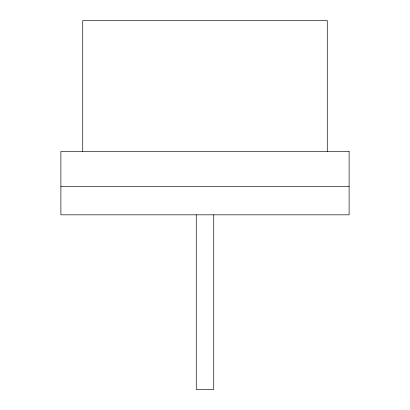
<?xml version="1.0" encoding="UTF-8"?>
<svg xmlns="http://www.w3.org/2000/svg" width="410" height="410" viewBox="0 0 410 410"><rect width="100%" height="100%" fill="white"/><g stroke="black" fill="none" stroke-linecap="round" stroke-linejoin="round"><path stroke-width="0.61" d="M60.895 186.442L349.105 186.442M327.272 151.505L327.272 20.5L82.728 20.5L82.728 151.505M213.733 214.825L213.733 389.5L196.267 389.5L196.267 214.825M349.105 151.505L60.895 151.505L60.895 214.825L349.105 214.825L349.105 151.505"/></g></svg>
